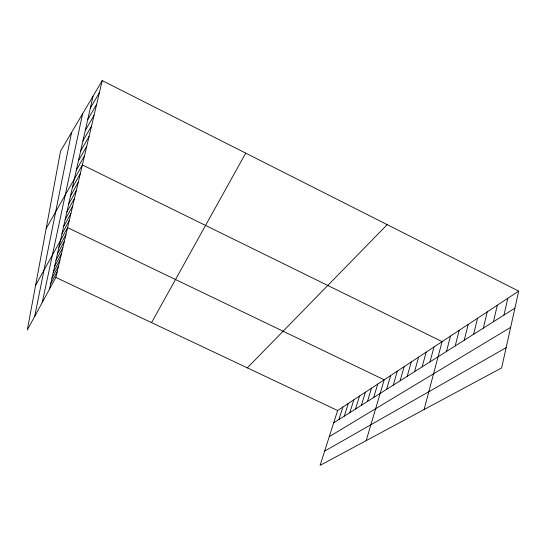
<?xml version="1.0" encoding="UTF-8"?>
<svg xmlns="http://www.w3.org/2000/svg" width="546" height="546" viewBox="0 0 546 546"><rect width="100%" height="100%" fill="white"/><g stroke="black" fill="none" stroke-linecap="round" stroke-linejoin="round"><path stroke-width="0.82" d="M34.739 316.284L71.567 132.439M42.267 302.429L82.596 113.8M518.7 291.107L501.637 367.915L320.086 465.383L337.626 410.51L518.7 291.107L102.225 80.617L60.558 151.058L27.3 329.982L55.856 277.429L102.225 80.617M49.44 289.23L93.004 96.205M503.965 315.076L507.8 298.293M493.447 321.731L497.324 305.2M483.333 328.132L487.25 311.848M473.6 334.295L477.545 318.243M464.23 340.226L468.202 324.406M455.2 345.939L459.186 330.35M446.492 351.453L450.498 336.083M424.085 409.548L442.103 341.619L82.364 164.919L46.157 228.535M429.968 361.909L434.002 346.963M422.126 366.871L426.167 352.122M414.55 371.669L418.591 357.118M407.22 376.31L411.268 361.95M400.122 380.801L404.17 366.632M393.257 385.148L397.297 371.164M386.602 389.359L390.643 375.552M366.175 440.636L384.186 379.811L67.581 227.641L35.592 285.36M373.703 397.515L377.736 384.063M367.465 401.467L371.478 388.186M361.404 405.303L365.417 392.185M355.528 409.022L359.527 396.068M349.829 412.633L353.815 399.836M344.294 416.134L348.266 403.501M338.909 419.54L342.868 407.057M51.938 278.167L58.524 266.1M50.669 283.777L57.166 271.847M53.242 272.379L59.917 260.176M55.979 260.251L62.838 247.775M54.593 266.407L61.357 254.074M57.412 253.897L64.367 241.277M58.893 247.338L65.95 234.568M61.964 233.756L69.219 220.693M151.549 322.625L245.714 153.139M63.548 226.726L70.912 213.513M66.885 211.944L74.468 198.423M65.186 219.458L72.659 206.095M68.639 204.163L76.338 190.486M70.461 196.103L78.276 182.262M72.345 187.749L80.282 173.751M76.331 170.093L84.521 155.76M78.433 160.756L86.759 146.253M80.624 151.058L89.087 136.377M82.903 140.964L91.503 126.106M85.272 130.46L94.021 115.424M87.742 119.519L96.642 104.3M90.315 108.108L99.372 92.711M247.318 367.861L387.189 224.638M333.681 422.85L514.912 308.149M329.272 436.636L510.647 327.354M324.652 451.098L506.135 347.666M55.856 277.429L337.626 410.51"/></g></svg>
